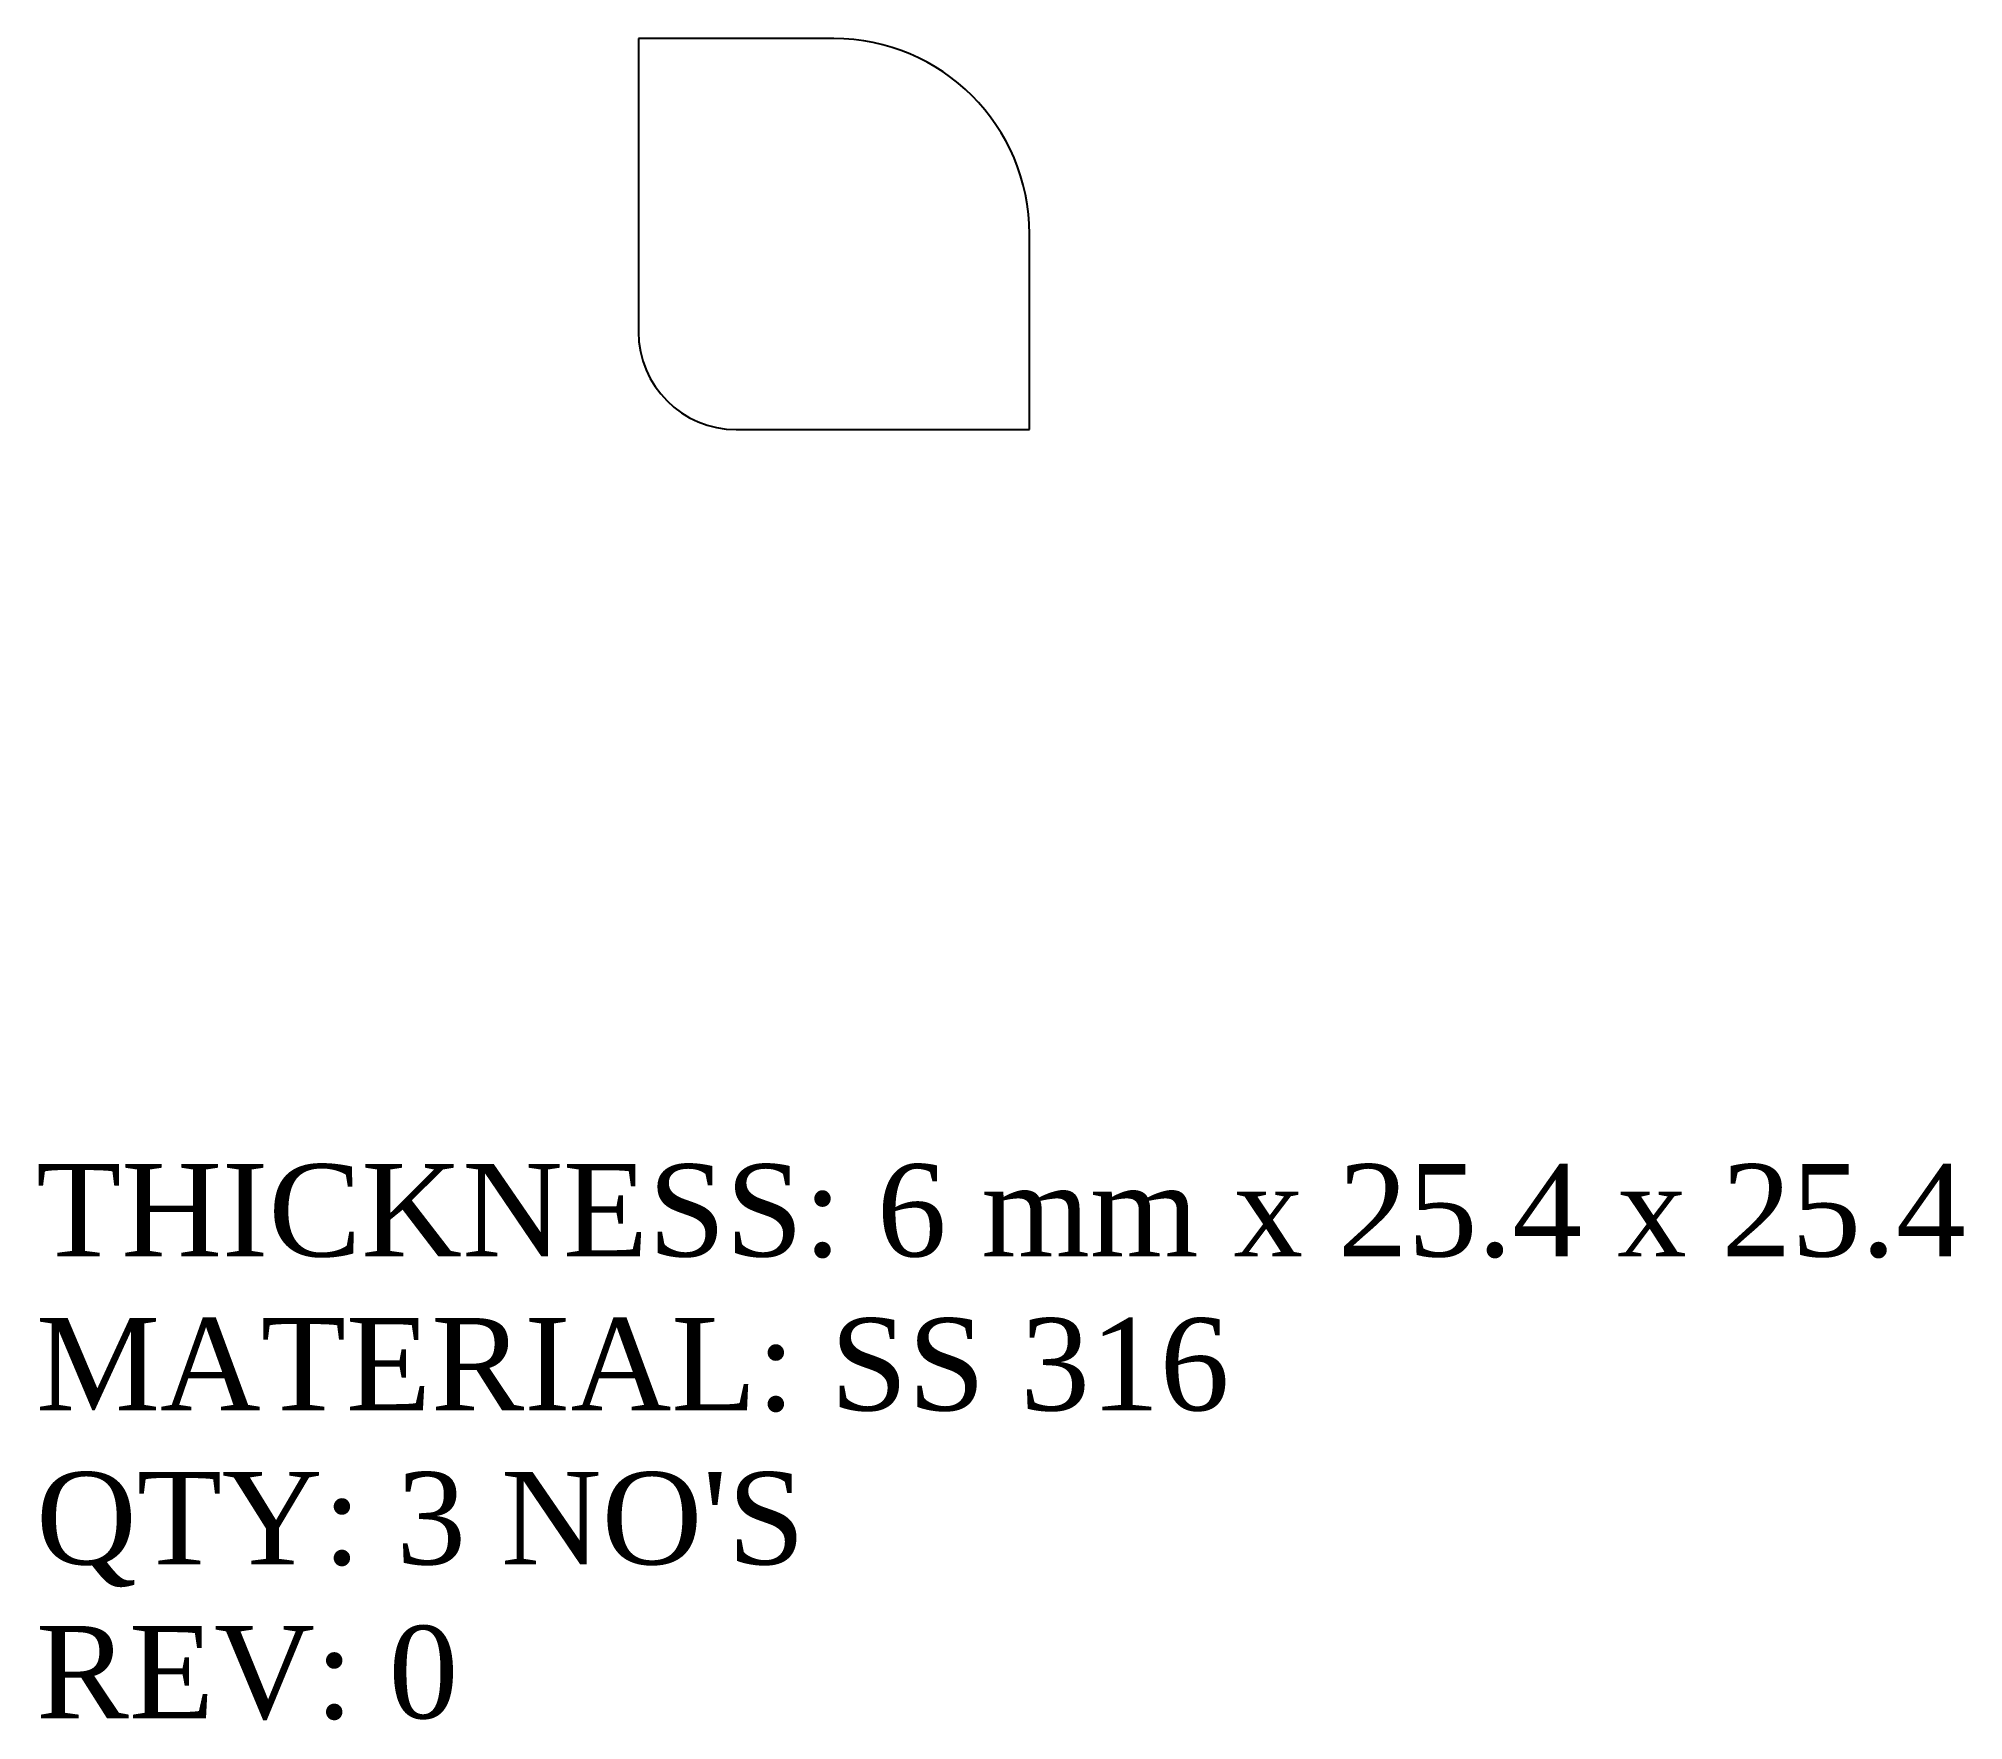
# Model space of a CAD drawing. Header units: millimetres. Extents: x 517 to 642, y -50 to 59.
import ezdxf

# ---------------------------------------------------------------- set-up
doc = ezdxf.new("R2010")
doc.units = ezdxf.units.MM
doc.layers.add('LaserCutting', color=3, linetype='Continuous')
doc.layers.add('Marking', color=6, linetype='Continuous')
doc.styles.get("Standard").update_dxf_attribs({"font": 'ARIAL.TTF'})

msp = doc.modelspace()

# ---------------------------------------------------------------- linework, layer by layer
at = {"layer": 'Marking'}
for p, q in [((556.12, 59.1), (556.12, 40.05)), ((568.82, 59.1), (556.12, 59.1)), ((581.52, 33.7), (581.52, 46.4)), ((562.47, 33.7), (581.52, 33.7))]:
    msp.add_line(p, q, dxfattribs=at)
for centre, radius, start, end in [((568.82, 46.4), 12.7, 0, 90), ((562.47, 40.05), 6.35, 180, 270)]:
    msp.add_arc(centre, radius, start, end, dxfattribs=at)

# ---------------------------------------------------------------- texts
at = {"layer": 'LaserCutting', "insert": (516.98, -14.02), "char_height": 6, "attachment_point": 1}
msp.add_mtext_dynamic_manual_height_columns("\\pxql;{\\fTimes New Roman|b0|i0|c0|p18;THICKNESS: 6 mm x 25.4 x 25.4 \\PMATERIAL: SS 316  \\PQTY: 3 NO'S\\PREV: 0}", width=127.4027, gutter_width=1, heights=[0], dxfattribs=at)

doc.saveas('drawing.dxf')
